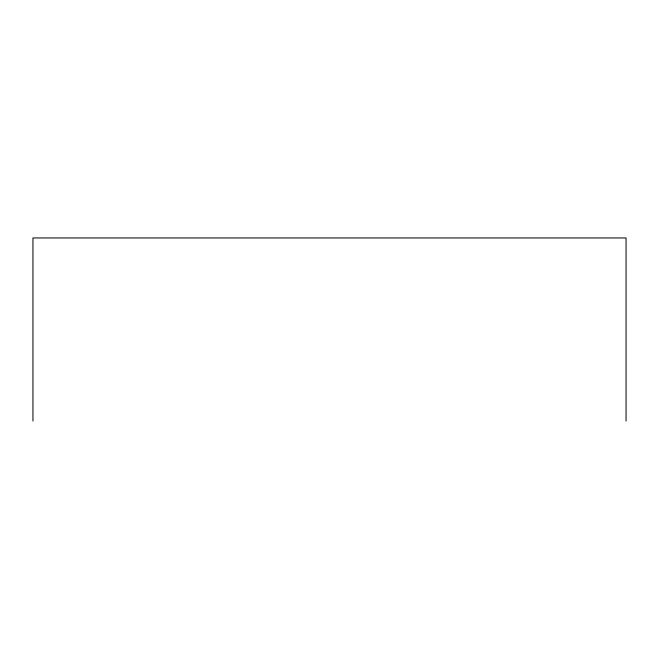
<?xml version="1.0" encoding="UTF-8"?>
<svg xmlns="http://www.w3.org/2000/svg" width="659" height="659" viewBox="0 0 659 659"><rect width="100%" height="100%" fill="white"/><g stroke="black" fill="none" stroke-linecap="round" stroke-linejoin="round"><path stroke-width="0.99" d="M626.05 421.043L626.05 237.957L32.95 237.957L32.95 421.043"/></g></svg>
